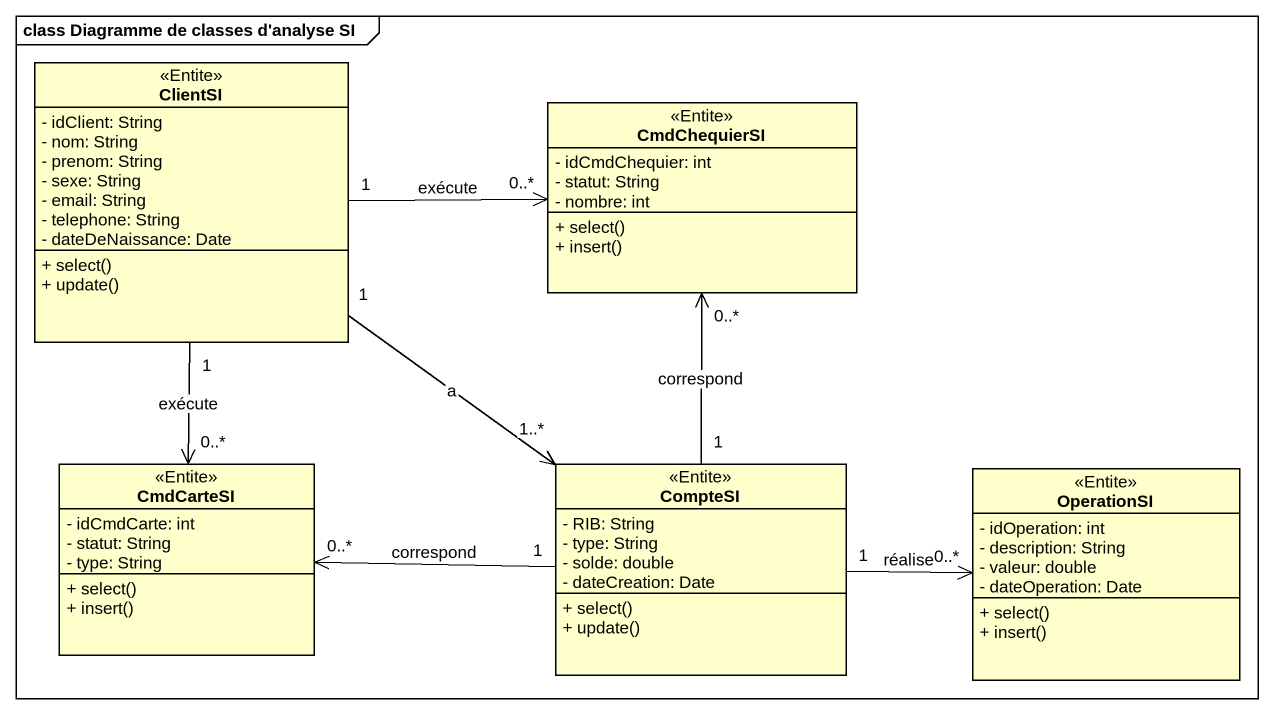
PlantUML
@startuml
mainframe class Diagramme de classes d'analyse SI
hide circle
hide empty members
skinparam classAttributeIconSize 0
class ClientSI <<Entite>> {
  - idClient: String
  - nom: String
  - prenom: String
  - sexe: String
  - email: String
  - telephone: String
  - dateDeNaissance: Date
  + select()
  + update()
}
class CmdChequierSI <<Entite>> {
  - idCmdChequier: int
  - statut: String
  - nombre: int
  + select()
  + insert()
}
class CmdCarteSI <<Entite>> {
  - idCmdCarte: int
  - statut: String
  - type: String
  + select()
  + insert()
}
class CompteSI <<Entite>> {
  - RIB: String
  - type: String
  - solde: double
  - dateCreation: Date
  + select()
  + update()
}
class OperationSI <<Entite>> {
  - idOperation: int
  - description: String
  - valeur: double
  - dateOperation: Date
  + select()
  + insert()
}
ClientSI "1" -right-> "0..*" CmdChequierSI : exécute
ClientSI "1" --> "1..*" CompteSI : a
CmdCarteSI "0..*" <-up- "1" ClientSI : exécute
CmdCarteSI "0..*" <-right- "1" CompteSI : correspond
CompteSI "1" -up-> "0..*" CmdChequierSI : correspond
CompteSI "1" -right-> "0..*" OperationSI : réalise
@enduml
